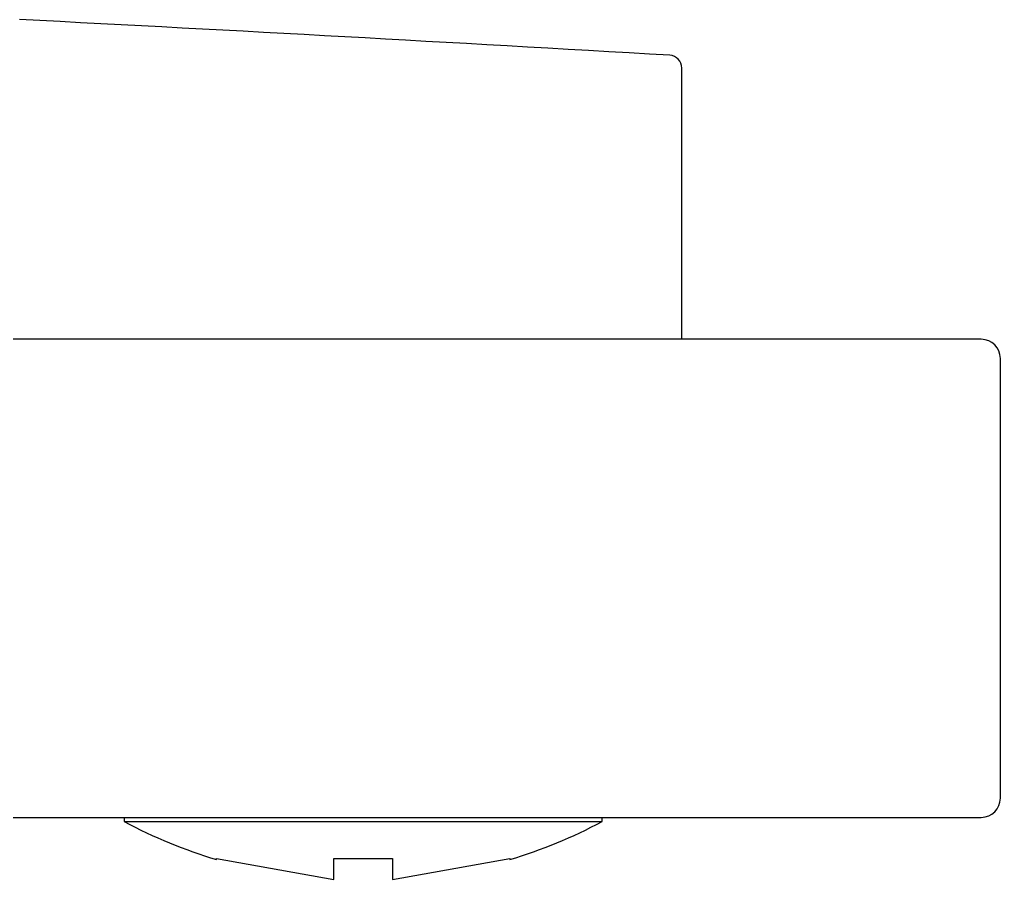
# Model space of a CAD drawing. Header units: centimetres. Extents: x -1797 to 2001, y -8788 to 1856.
# Drawn here: x -763.539 to -762.01, y 476.412 to 477.753 of the extents above; entities that cross this region are included whole.
import ezdxf

# ---------------------------------------------------------------- set-up
doc = ezdxf.new("R2010")
doc.units = ezdxf.units.CM
doc.header["$LTSCALE"] = 100
doc.header["$MEASUREMENT"] = 0
doc.layers.add('DIM', color=1, linetype='Continuous')
doc.layers.add('ID_Furniture-Fixed_02', color=145, linetype='Continuous')

# ---------------------------------------------------------------- blocks, each defined once
blk = doc.blocks.new('SHOWE')
at = {"layer": 'ID_Furniture-Fixed_02'}
for p, q in [((3674.1939, -5442.3836), (3674.0111, -5442.4159)), ((3674.1939, -5442.4159), (3674.1939, -5442.3836)), ((3674.2853, -5442.3836), (3674.2853, -5442.4159)), ((3674.4681, -5442.4159), (3674.2853, -5442.3836)), ((3674.0111, -5442.4159), (3674.0111, -5442.4145)), ((3674.2853, -5442.4159), (3674.1939, -5442.4159)), ((3674.4681, -5442.4145), (3674.4681, -5442.4159)), ((3674.2396, -5442.4737), (3673.867, -5442.4737)), ((3673.867, -5442.4737), (3673.867, -5442.4803)), ((3674.6121, -5442.4737), (3674.2396, -5442.4737)), ((3674.6121, -5442.4803), (3674.6121, -5442.4737)), ((3694.08, -5442.4803), (3673.2759, -5442.4803)), ((3673.2461, -5442.5101), (3673.2461, -5443.1957)), ((3673.2759, -5443.2255), (3694.08, -5443.2255)), ((3673.7428, -5443.2255), (3673.7428, -5443.6484))]:
    blk.add_line(p, q, dxfattribs=at)
for centre, radius, start, end in [((3674.2396, -5443.1758), 0.7948, 106.7083, 117.9532), ((3674.2396, -5443.1758), 0.7948, 62.0468, 73.2917), ((3673.2759, -5442.5101), 0.0298, 90, 180), ((3673.2759, -5443.1957), 0.0298, 180, 270), ((3673.7627, -5443.6484), 0.0199, 180, 266.6631), ((3682.4361, -5294.894), 149.027, 266.663055, 267.053349)]:
    blk.add_arc(centre, radius, start, end, dxfattribs=at)

msp = doc.modelspace()

# ---------------------------------------------------------------- block references
at = {"layer": 'DIM', "rotation": 180}
msp.add_blockref('SHOWE', (2911.2362, -4965.9712), dxfattribs=at)

doc.saveas('drawing.dxf')
